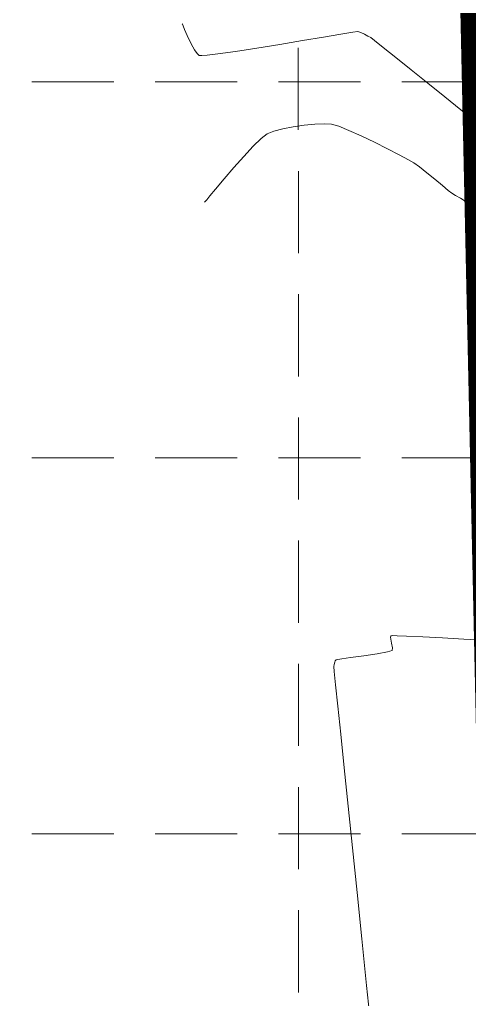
# Model space of a CAD drawing. Extents: x 2140663 to 2528301, y 336313 to 7007653.
# Drawn here: x 2527291.1 to 2527323.9, y 7007255.5 to 7007327.1 of the extents above; entities that cross this region are included whole.
import ezdxf

# ---------------------------------------------------------------- set-up
doc = ezdxf.new("R2010")
doc.units = 0
doc.header["$MEASUREMENT"] = 0
doc.linetypes.add('HIDDEN', pattern=[0.375, 0.25, -0.125])
for name, color, linetype in [('1 EXISTING CONTOURS', 43, 'Continuous'), ('GRID', 254, 'HIDDEN'), ('LIMITS OF DISTURBANCE', 1, 'HIDDEN')]:
    doc.layers.add(name, color=color, linetype=linetype)

msp = doc.modelspace()

# ---------------------------------------------------------------- linework, layer by layer
at = {"layer": '1 EXISTING CONTOURS', "color": 43, "lineweight": 0}
for points, elevation in [([(2527302.921847677, 7007326.788428155), (2527302.941088035, 7007326.750257717)], 601), ([(2527313.236983789, 7007325.810238322), (2527314.50633736, 7007326.022342151)], 601), ([(2527315.960756307, 7007326.146361683), (2527316.224222974, 7007326.026115204)], 601), ([(2527316.224222974, 7007326.026115204), (2527316.483273047, 7007325.889428177)], 601), ([(2527308.371700004, 7007325.005053705), (2527310.04228518, 7007325.276395275)], 601), ([(2527310.04228518, 7007325.276395275), (2527311.706506418, 7007325.553189755)], 601), ([(2527311.706506418, 7007325.553189755), (2527313.236983789, 7007325.810238322)], 601), ([(2527304.744463334, 7007324.488799151), (2527305.520957562, 7007324.579524576)], 601), ([(2527305.520957562, 7007324.579524576), (2527306.822130821, 7007324.764363863)], 601), ([(2527306.822130821, 7007324.764363863), (2527308.371700004, 7007325.005053705)], 601), ([(2527304.120850749, 7007324.511391028), (2527304.173318539, 7007324.478192946)], 601), ([(2527304.211400163, 7007324.46799189), (2527304.359151539, 7007324.462557058)], 601), ([(2527304.359151539, 7007324.462557058), (2527304.744463334, 7007324.488799151)], 601), ([(2527320.846823599, 7007322.440486421), (2527322.086889226, 7007321.444801696)], 601), ([(2527309.610249032, 7007318.928987773), (2527310.267026091, 7007319.104618469)], 600), ([(2527311.03013591, 7007319.254346837), (2527311.833635772, 7007319.370399021)], 600), ([(2527313.298034748, 7007319.470379414), (2527313.827048424, 7007319.438759913)], 600), ([(2527315.094673335, 7007318.993581514), (2527315.993320739, 7007318.589313996)], 600), ([(2527308.112641095, 7007317.836497224), (2527308.698072766, 7007318.409438924)], 600), ([(2527317.907878821, 7007317.650419157), (2527318.75882685, 7007317.208990569)], 600), ([(2527306.702040328, 7007316.273284511), (2527307.427835822, 7007317.09743519)], 600), ([(2527318.75882685, 7007317.208990569), (2527319.428912438, 7007316.848373692)], 600), ([(2527319.428912438, 7007316.848373692), (2527319.83565426, 7007316.615167893)], 600), ([(2527323.564061662, 7007313.828967908), (2527323.784896837, 7007313.630324004)], 600), ([(2527304.556623791, 7007313.74642907), (2527304.599602435, 7007313.79425418)], 600), ([(2527323.784896837, 7007313.630324004), (2527323.880435701, 7007313.36827409)], 600), ([(2527318.148253437, 7007282.053149548), (2527318.13698823, 7007281.980655647)], 600), ([(2527318.13698823, 7007281.980655647), (2527318.151038204, 7007281.818202455)], 600), ([(2527318.161927153, 7007282.075515797), (2527318.148253437, 7007282.053149548)], 600), ([(2527318.180737279, 7007282.081420774), (2527318.161927153, 7007282.075515797)], 600), ([(2527318.28828984, 7007282.087585608), (2527318.180737279, 7007282.081420774)], 600), ([(2527318.609759406, 7007282.083940878), (2527318.28828984, 7007282.087585608)], 600), ([(2527321.912756596, 7007281.923718593), (2527320.480388406, 7007282.000694131)], 600), ([(2527323.470870148, 7007281.837681348), (2527321.912756596, 7007281.923718593)], 600), ([(2527318.242491194, 7007280.996246323), (2527317.905674843, 7007280.900619019)], 600), ([(2527318.260481567, 7007281.207725846), (2527318.242491194, 7007280.996246323)], 600), ([(2527314.097492401, 7007280.241149305), (2527314.056182884, 7007280.142365423)], 600), ([(2527314.126433555, 7007280.287890982), (2527314.097492401, 7007280.241149305)], 600), ([(2527314.160731065, 7007280.310747256), (2527314.140953278, 7007280.30321357)], 600), ([(2527316.177794944, 7007280.620276342), (2527315.212144219, 7007280.479050492)], 600), ([(2527314.056182884, 7007280.142365423), (2527314.010225809, 7007279.989529357)], 600), ([(2527314.489336921, 7007274.887735019), (2527314.745133865, 7007272.432713035)], 600), ([(2527316.035912796, 7007259.942809275), (2527316.38469884, 7007256.520221581)], 600)]:
    msp.add_lwpolyline(points, dxfattribs=dict(at, elevation=elevation))
at = {"layer": '1 EXISTING CONTOURS', "color": 43, "lineweight": 0, "extrusion": (0.9110004404257808, 0.4124053801104368, 0), "elevation": 5192233.344418639}
msp.add_lwpolyline([(5341404.425618499, 601.0000000000003), (5341404.297155295, 601.0000000000003)], dxfattribs=at)
at = {"layer": '1 EXISTING CONTOURS', "color": 43, "lineweight": 0, "extrusion": (0.9189131944325098, 0.3944598092300918, 0), "elevation": 5086480.794532843}
msp.add_lwpolyline([(5442205.444064964, 601), (5442205.162459879, 601)], dxfattribs=at)
at = {"layer": '1 EXISTING CONTOURS', "color": 43, "lineweight": 0, "extrusion": (0.917732587444425, 0.3971988141253208, 0), "elevation": 5102690.144068003}
msp.add_lwpolyline([(5427009.968397674, 601.0000000000007), (5427009.479595833, 601.0000000000007)], dxfattribs=at)
at = {"layer": '1 EXISTING CONTOURS', "color": 43, "lineweight": 0, "extrusion": (0.1591097804501733, -0.9872608965036029, 0), "elevation": -6515938.514678666}
msp.add_lwpolyline([(3610052.890230829, 601.0000000000007), (3610053.782446702, 601.0000000000007)], dxfattribs=at)
at = {"layer": '1 EXISTING CONTOURS', "color": 43, "lineweight": 0, "extrusion": (0.1267026549010325, -0.9919407428072656, 0), "elevation": -6630634.751182083}
msp.add_lwpolyline([(3394793.931249292, 601), (3394794.299180727, 601)], dxfattribs=at)
at = {"layer": '1 EXISTING CONTOURS', "color": 43, "lineweight": 0, "extrusion": (-0.2956463568717203, -0.9552974571663422, 0), "elevation": -7441272.605615893}
msp.add_lwpolyline([(342647.8458182642, 601), (342648.0641826291, 601)], dxfattribs=at)
at = {"layer": '1 EXISTING CONTOURS', "color": 43, "lineweight": 0, "extrusion": (0.9054282622734979, 0.4244993072743392, 0), "elevation": 5262896.83589994}
msp.add_lwpolyline([(5271792.436417247, 601), (5271791.755864747, 601)], dxfattribs=at)
at = {"layer": '1 EXISTING CONTOURS', "color": 43, "lineweight": 0, "extrusion": (0.8750652722410807, 0.4840049269559593, 0), "elevation": 5603135.577105685}
msp.add_lwpolyline([(4908639.641194053, 601), (4908639.137082121, 601)], dxfattribs=at)
at = {"layer": '1 EXISTING CONTOURS', "color": 43, "lineweight": 0, "extrusion": (-0.5036211512436828, -0.8639246124633722, 0), "elevation": -7326611.340291902}
msp.add_lwpolyline([(-1345626.618189523, 601.0000000000007), (-1345626.392066621, 601.0000000000007)], dxfattribs=at)
at = {"layer": '1 EXISTING CONTOURS', "color": 43, "lineweight": 0, "extrusion": (0.61182485625232, 0.7909932649977672, 0), "elevation": 7089022.657708202}
msp.add_lwpolyline([(2288165.61402793, 601), (2288165.271353397, 601)], dxfattribs=at)
at = {"layer": '1 EXISTING CONTOURS', "color": 43, "lineweight": 0, "extrusion": (-0.6231563013965467, -0.7820973238860855, 0), "elevation": -7055324.055501023}
msp.add_lwpolyline([(-2390051.259365932, 601.0000000000003), (-2390050.441261857, 601.0000000000003)], dxfattribs=at)
at = {"layer": '1 EXISTING CONTOURS', "color": 43, "lineweight": 0, "extrusion": (0.8140367116213901, 0.5808134228240888, 0), "elevation": 6127266.442561895}
msp.add_lwpolyline([(4236327.703964445, 601), (4236327.398295284, 601)], dxfattribs=at)
at = {"layer": '1 EXISTING CONTOURS', "color": 43, "lineweight": 0, "extrusion": (-0.6980329621435851, -0.7160656281103376, 0), "elevation": -6781845.80933732}
msp.add_lwpolyline([(-3081628.027855766, 601), (-3081627.872664793, 601)], dxfattribs=at)
at = {"layer": '1 EXISTING CONTOURS', "color": 43, "lineweight": 0, "extrusion": (-0.6255109240063927, -0.7802154086844663, 0), "elevation": -7048087.743093824}
msp.add_lwpolyline([(-2411306.244664485, 601), (-2411305.064054473, 601)], dxfattribs=at)
at = {"layer": '1 EXISTING CONTOURS', "color": 43, "lineweight": 0, "extrusion": (-0.2587507714312179, -0.9659441175781079, 0), "elevation": -7422625.764159071}
msp.add_lwpolyline([(628083.9851463635, 601), (628084.0245706153, 601)], dxfattribs=at)
at = {"layer": '1 EXISTING CONTOURS', "color": 43, "lineweight": 0, "extrusion": (-0.6262900102679598, -0.7795901635080824, 0), "elevation": -7045675.446495136}
msp.add_lwpolyline([(-2418344.567868626, 601), (-2418343.13771641, 601)], dxfattribs=at)
at = {"layer": '1 EXISTING CONTOURS', "color": 43, "lineweight": 0, "extrusion": (-0.6264168345150672, -0.7794882612561416, 0), "elevation": -7045281.909867082}
msp.add_lwpolyline([(-2419489.375794855, 601), (-2419487.809068973, 601)], dxfattribs=at)
at = {"layer": '1 EXISTING CONTOURS', "color": 43, "lineweight": 0, "extrusion": (-0.6252461120264831, -0.7804276387954021, 0), "elevation": -7048905.638113119}
msp.add_lwpolyline([(-2408908.48033563, 601), (-2408906.979368568, 601)], dxfattribs=at)
at = {"layer": '1 EXISTING CONTOURS', "color": 43, "lineweight": 0, "extrusion": (-0.6235683961564848, -0.7817687991438577, 0), "elevation": -7054063.448186085}
msp.add_lwpolyline([(-2393761.140807197, 601), (-2393759.842167378, 601)], dxfattribs=at)
at = {"layer": '1 EXISTING CONTOURS', "color": 43, "lineweight": 0, "extrusion": (-0.3713221779235457, 0.9285040873265529, 0), "elevation": 5567878.158001095}
msp.add_lwpolyline([(-4948589.707363756, 600.0000000000007), (-4948590.229172532, 600.0000000000007)], dxfattribs=at)
at = {"layer": '1 EXISTING CONTOURS', "color": 43, "lineweight": 0, "extrusion": (0.1925370406248988, -0.981289706451365, 0), "elevation": -6389609.267627975}
msp.add_lwpolyline([(3829192.033159112, 600.0000000000007), (3829192.810819177, 600.0000000000007)], dxfattribs=at)
at = {"layer": '1 EXISTING CONTOURS', "color": 43, "lineweight": 0, "extrusion": (0.09545823896464539, -0.9954334355514529, 0), "elevation": -6734067.257929161}
msp.add_lwpolyline([(3184677.068227037, 600), (3184677.849743064, 600)], dxfattribs=at)
at = {"layer": '1 EXISTING CONTOURS', "color": 43, "lineweight": 0, "extrusion": (0.03694494542734961, -0.9993173024657235, 0), "elevation": -6909164.138781389}
msp.add_lwpolyline([(2784472.255982259, 600), (2784472.942903008, 600)], dxfattribs=at)
at = {"layer": '1 EXISTING CONTOURS', "color": 43, "lineweight": 0, "extrusion": (-0.2721185658196407, -0.962263730032605, 0), "elevation": -7430618.354663664}
msp.add_lwpolyline([(525120.7142631577, 600.0000000000007), (525121.252619066, 600.0000000000007)], dxfattribs=at)
at = {"layer": '1 EXISTING CONTOURS', "color": 43, "lineweight": 0, "extrusion": (0.3701595249131279, 0.9289682051158088, 0), "elevation": 7445086.302891392}
msp.add_lwpolyline([(246031.3092182018, 600), (246030.5023180931, 600)], dxfattribs=at)
at = {"layer": '1 EXISTING CONTOURS', "color": 43, "lineweight": 0, "extrusion": (-0.6059753068293312, 0.7954834552101622, 0), "elevation": 4042719.196331173}
msp.add_lwpolyline([(-6256694.178736195, 600.0000000000007), (-6256694.716364832, 600.0000000000007)], dxfattribs=at)
at = {"layer": '1 EXISTING CONTOURS', "color": 43, "lineweight": 0, "extrusion": (-0.4326885702980954, -0.901543454933477, 0), "elevation": -7410942.954671183}
msp.add_lwpolyline([(-753501.4697065298, 600), (-753500.3990660277, 600)], dxfattribs=at)
at = {"layer": '1 EXISTING CONTOURS', "color": 43, "lineweight": 0, "extrusion": (-0.4479490561092559, -0.8940590825727497, 0), "elevation": -7397065.661151926}
msp.add_lwpolyline([(-879350.8590944218, 600.0000000000007), (-879349.7972751711, 600.0000000000007)], dxfattribs=at)
at = {"layer": '1 EXISTING CONTOURS', "color": 43, "lineweight": 0, "extrusion": (0.7335188881686608, -0.6796690670464648, 0), "elevation": -2908828.939585989}
msp.add_lwpolyline([(6857732.127972683, 600.0000000000007), (6857733.135529606, 600.0000000000007)], dxfattribs=at)
at = {"layer": '1 EXISTING CONTOURS', "color": 43, "lineweight": 0, "extrusion": (0.7599317034216865, -0.6500029277892629, 0), "elevation": -2634195.606429727}
msp.add_lwpolyline([(6967837.45787441, 600.0000000000003), (6967838.547719244, 600.0000000000003)], dxfattribs=at)
at = {"layer": '1 EXISTING CONTOURS', "color": 43, "lineweight": 0, "extrusion": (-0.5755919658335854, -0.8177370536228799, 0), "elevation": -7184847.435184496}
msp.add_lwpolyline([(-1966672.069772259, 600), (-1966671.561525262, 600)], dxfattribs=at)
at = {"layer": '1 EXISTING CONTOURS', "color": 43, "lineweight": 0, "extrusion": (0.6160222770370166, 0.787728731349904, 0), "elevation": 7076749.972975922}
msp.add_lwpolyline([(2325820.181736902, 600), (2325819.501978958, 600)], dxfattribs=at)
at = {"layer": '1 EXISTING CONTOURS', "color": 43, "lineweight": 0, "extrusion": (0.764906883533697, -0.6441408693156858, 0), "elevation": -2580544.511031375}
msp.add_lwpolyline([(6987883.916676664, 600), (6987884.898800012, 600)], dxfattribs=at)
at = {"layer": '1 EXISTING CONTOURS', "color": 43, "lineweight": 0, "extrusion": (0.6325348031728619, 0.7745319378663923, 0), "elevation": 7026008.322663276}
msp.add_lwpolyline([(2474880.519472967, 600.0000000000007), (2474879.772488314, 600.0000000000007)], dxfattribs=at)
at = {"layer": '1 EXISTING CONTOURS', "color": 43, "lineweight": 0, "extrusion": (-0.6399313317546521, -0.7684320989122707, 0), "elevation": -7001958.231744872}
msp.add_lwpolyline([(-2542125.834671785, 600.0000000000003), (-2542125.125554838, 600.0000000000003)], dxfattribs=at)
at = {"layer": '1 EXISTING CONTOURS', "color": 43, "lineweight": 0, "extrusion": (0.7658780656160753, -0.642985838575142, 0), "elevation": -2569996.373468008}
msp.add_lwpolyline([(6991769.538530746, 600), (6991770.179770198, 600)], dxfattribs=at)
at = {"layer": '1 EXISTING CONTOURS', "color": 43, "lineweight": 0, "extrusion": (-0.6407478844559237, -0.7677513585564396, 0), "elevation": -6999251.76118636}
msp.add_lwpolyline([(-2549567.417544908, 600.0000000000003), (-2549566.851607618, 600.0000000000003)], dxfattribs=at)
at = {"layer": '1 EXISTING CONTOURS', "color": 43, "lineweight": 0, "extrusion": (-0.6268741395793365, -0.7791205382523725, 0), "elevation": -7043855.754798654}
msp.add_lwpolyline([(-2423615.574482993, 600), (-2423615.257027405, 600)], dxfattribs=at)
at = {"layer": '1 EXISTING CONTOURS', "color": 43, "lineweight": 0, "extrusion": (0.754940017454038, -0.6557938472161025, 0), "elevation": -2687389.89324888}
msp.add_lwpolyline([(6947492.404600405, 600), (6947492.578740833, 600)], dxfattribs=at)
at = {"layer": '1 EXISTING CONTOURS', "color": 43, "lineweight": 0, "extrusion": (0.7626987781376563, -0.6467538742267619, 0), "elevation": -2604435.212183569}
msp.add_lwpolyline([(6979013.884176871, 600), (6979014.247377886, 600)], dxfattribs=at)
at = {"layer": '1 EXISTING CONTOURS', "color": 43, "lineweight": 0, "extrusion": (0.5251405346022463, 0.8510155221367393, 0), "elevation": 7290532.873579475}
msp.add_lwpolyline([(1529034.083257514, 600), (1529033.764781558, 600)], dxfattribs=at)
at = {"layer": '1 EXISTING CONTOURS', "color": 43, "lineweight": 0, "extrusion": (0.4953751051286741, 0.868679172778279, 0), "elevation": 7339080.773966911}
msp.add_lwpolyline([(1275816.298600348, 600), (1275815.885486895, 600)], dxfattribs=at)
at = {"layer": '1 EXISTING CONTOURS', "color": 43, "lineweight": 0, "extrusion": (-0.5322745367876289, -0.8465718029130874, 0), "elevation": -7277424.281140556}
msp.add_lwpolyline([(-1590254.260405361, 600.0000000000007), (-1590253.856267028, 600.0000000000007)], dxfattribs=at)
at = {"layer": '1 EXISTING CONTOURS', "color": 43, "lineweight": 0, "extrusion": (0.9832576333838539, 0.1822208176701639, 0), "elevation": 3761877.486556009}
msp.add_lwpolyline([(6429433.357024626, 600.0000000000007), (6429433.079445312, 600.0000000000007)], dxfattribs=at)
at = {"layer": '1 EXISTING CONTOURS', "color": 43, "lineweight": 0, "extrusion": (-0.03713276949292952, -0.9993103409000554, 0), "elevation": -7096295.787457198}
msp.add_lwpolyline([(2265376.517983826, 600), (2265375.831086815, 600)], dxfattribs=at)
at = {"layer": '1 EXISTING CONTOURS', "color": 43, "lineweight": 0, "extrusion": (-0.04870086657292317, -0.9988134087981831, 0), "elevation": -7122049.919025874}
msp.add_lwpolyline([(2183060.878387555, 600.0000000000007), (2183059.692775004, 600.0000000000007)], dxfattribs=at)
at = {"layer": '1 EXISTING CONTOURS', "color": 43, "lineweight": 0, "extrusion": (-0.05430887806575135, -0.9985241838649874, 0), "elevation": -7134196.480294915}
msp.add_lwpolyline([(2143037.554968059, 600.0000000000003), (2143035.991218452, 600.0000000000003)], dxfattribs=at)
at = {"layer": '1 EXISTING CONTOURS', "color": 43, "lineweight": 0, "extrusion": (0.1720316686500487, -0.9850914196060586, 0), "elevation": -6468033.57344682}
msp.add_lwpolyline([(3695113.409530147, 600), (3695112.63890703, 600)], dxfattribs=at)
at = {"layer": '1 EXISTING CONTOURS', "color": 43, "lineweight": 0, "extrusion": (0.985133209110171, 0.1717922009530594, 0), "elevation": 3693541.409763179}
msp.add_lwpolyline([(6468932.199465935, 600.0000000000007), (6468931.856827373, 600.0000000000007)], dxfattribs=at)
at = {"layer": '1 EXISTING CONTOURS', "color": 43, "lineweight": 0, "extrusion": (0.7258678454890717, -0.6878341885113397, 0), "elevation": -2985350.890664582}
msp.add_lwpolyline([(6824732.527687477, 600), (6824732.506578138, 600)], dxfattribs=at)
at = {"layer": '1 EXISTING CONTOURS', "color": 43, "lineweight": 0, "extrusion": (0.2050831097876517, -0.9787445622223534, 0), "elevation": -6340028.052618546}
msp.add_lwpolyline([(3910669.941201824, 600.0000000000007), (3910669.829124909, 600.0000000000007)], dxfattribs=at)
at = {"layer": '1 EXISTING CONTOURS', "color": 43, "lineweight": 0, "extrusion": (0.1621640983721642, -0.9867638041594063, 0), "elevation": -6504690.958958426}
msp.add_lwpolyline([(3630191.859734147, 600.0000000000007), (3630191.541152355, 600.0000000000007)], dxfattribs=at)
at = {"layer": '1 EXISTING CONTOURS', "color": 43, "lineweight": 0, "extrusion": (0.1476505992162176, -0.9890395849262515, 0), "elevation": -6557318.170980567}
msp.add_lwpolyline([(3534243.95000483, 600), (3534243.315699071, 600)], dxfattribs=at)
at = {"layer": '1 EXISTING CONTOURS', "color": 43, "lineweight": 0, "extrusion": (0.1507943311319236, -0.988565157032391, 0), "elevation": -6546048.514164036}
msp.add_lwpolyline([(3555075.888311889, 600.0000000000007), (3555074.908360621, 600.0000000000007)], dxfattribs=at)
at = {"layer": '1 EXISTING CONTOURS', "color": 43, "lineweight": 0, "extrusion": (0.9799315226183583, -0.1993344199551748, 0), "elevation": 1079802.573998948}
msp.add_lwpolyline([(7370435.221825605, 600), (7370435.063064057, 600)], dxfattribs=at)
at = {"layer": '1 EXISTING CONTOURS', "color": 43, "lineweight": 0, "extrusion": (0.9954017296367208, 0.09578829070520424, 0), "elevation": 3186908.063400259}
msp.add_lwpolyline([(6732971.380682768, 600.0000000000007), (6732971.020489015, 600.0000000000007)], dxfattribs=at)
at = {"layer": '1 EXISTING CONTOURS', "color": 43, "lineweight": 0, "extrusion": (0.9947574109762036, 0.1022628637772303, 0), "elevation": 3230648.810820336}
msp.add_lwpolyline([(6712092.820309895, 600), (6712091.822216028, 600)], dxfattribs=at)
at = {"layer": '1 EXISTING CONTOURS', "color": 43, "lineweight": 0, "extrusion": (0.994643003309327, 0.1033697052709461, 0), "elevation": 3238115.613291471}
msp.add_lwpolyline([(6708492.799703383, 600), (6708491.237618683, 600)], dxfattribs=at)
at = {"layer": '1 EXISTING CONTOURS', "color": 43, "lineweight": 0, "extrusion": (0.9946133718331917, 0.1036544286106942, 0), "elevation": 3240035.860528518}
msp.add_lwpolyline([(6707564.016298163, 600.0000000000007), (6707561.96414043, 600.0000000000007)], dxfattribs=at)
at = {"layer": '1 EXISTING CONTOURS', "color": 43, "lineweight": 0, "extrusion": (0.9946359075186677, 0.1034379595434694, 0), "elevation": 3238575.957516572}
msp.add_lwpolyline([(6708264.4949813, 600.0000000000007), (6708261.684433254, 600.0000000000007)], dxfattribs=at)
at = {"layer": '1 EXISTING CONTOURS', "color": 43, "lineweight": 0, "extrusion": (0.9946694663778597, 0.1031147547908834, 0), "elevation": 3236395.988476587}
msp.add_lwpolyline([(6709313.680639202, 600.0000000000007), (6709310.601773615, 600.0000000000007)], dxfattribs=at)
at = {"layer": '1 EXISTING CONTOURS', "color": 43, "lineweight": 0, "extrusion": (0.994715215470493, 0.1026724895553374, 0), "elevation": 3233412.540458567}
msp.add_lwpolyline([(6710748.921581292, 600.0000000000007), (6710745.64831606, 600.0000000000007)], dxfattribs=at)
at = {"layer": '1 EXISTING CONTOURS', "color": 43, "lineweight": 0, "extrusion": (0.994773862473532, 0.1021027058382413, 0), "elevation": 3229568.135409014}
msp.add_lwpolyline([(6712596.626636995, 600.0000000000003), (6712593.23288937, 600.0000000000003)], dxfattribs=at)
at = {"layer": '1 EXISTING CONTOURS', "color": 43, "lineweight": 0, "extrusion": (0.9949401057195391, 0.1004698264694058, 0), "elevation": 3218546.277592262}
msp.add_lwpolyline([(6717881.504429213, 600), (6717878.091464457, 600)], dxfattribs=at)
at = {"layer": 'GRID', "color": 253, "linetype": 'HIDDEN', "lineweight": 0, "ltscale": 24}
for p, q in [((2527311.604736099, 7006032.024834732), (2527311.351720035, 7007623.446631561)), ((2527228.947377252, 7007322.530797625), (2528272.331315909, 7007322.530797625)), ((2527228.947377252, 7007295.073325557), (2528272.331315909, 7007295.073325557)), ((2527228.947377252, 7007267.615853484), (2528272.331315909, 7007267.615853484))]:
    msp.add_line(p, q, dxfattribs=at)
at = {"layer": 'LIMITS OF DISTURBANCE', "ltscale": 70, "const_width": 6}
msp.add_lwpolyline([(2527323.279507909, 7007478.034385583), (2527323.279507909, 7007463.102355542), (2527345.362386929, 7006446.874516389, 0.3527120601780434), (2527681.725039883, 7006131.321992346), (2528205.897920626, 7006144.525554366), (2528183.386823632, 7007495.015237641)], format="xyb", close=True, dxfattribs=at)

doc.saveas('drawing.dxf')
